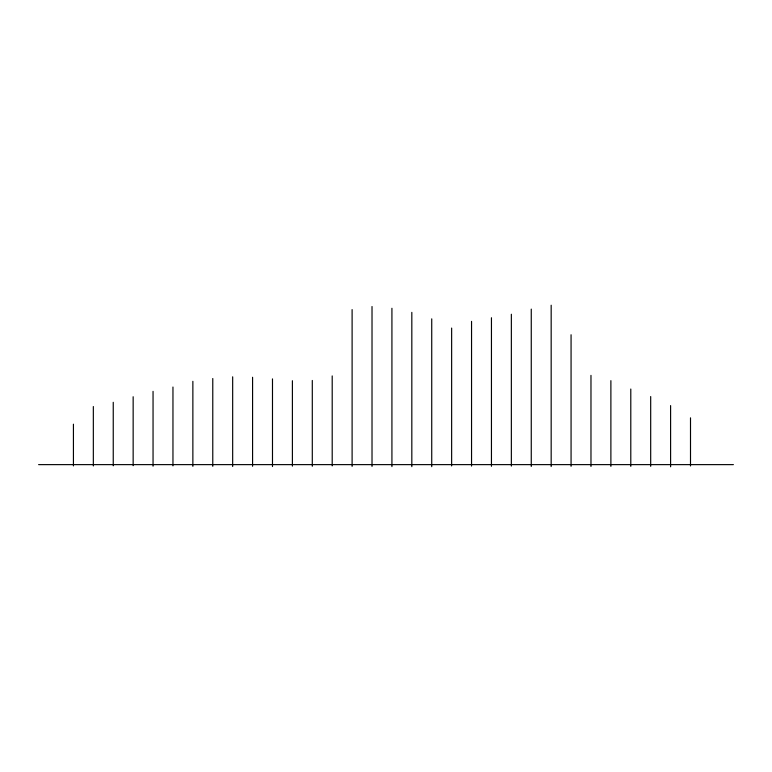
<?xml version="1.0" encoding="UTF-8"?>
<svg xmlns="http://www.w3.org/2000/svg" width="772" height="772" viewBox="0 0 772 772"><rect width="100%" height="100%" fill="white"/><g stroke="black" fill="none" stroke-linecap="round" stroke-linejoin="round"><path stroke-width="1.16" d="M38.6 464.628L733.4 464.628M690.506 417.835L690.506 465.97M670.598 405.58L670.598 466.78M650.69 396.547L650.69 466.327M630.792 389.03L630.792 466.356M610.884 380.654L610.884 466.375M590.976 375.375L590.976 466.462M571.068 334.758L571.068 466.298M551.169 305.22L551.169 466.549M531.261 309.109L531.261 466.452M511.353 314.243L511.353 466.085M491.446 317.736L491.446 466.298M471.547 321.364L471.547 466.085M451.639 328.061L451.639 465.931M431.731 318.855L431.731 466.655M411.823 312.37L411.823 466.635M391.925 308.279L391.925 466.587M372.017 306.523L372.017 466.413M352.109 309.591L352.109 466.385M332.201 375.925L332.201 465.863M312.293 380.451L312.293 466.269M292.395 380.721L292.395 466.134M272.487 378.888L272.487 466.539M252.579 377.267L252.579 466.278M232.671 376.813L232.671 466.51M212.773 378.512L212.773 466.317M192.865 381.32L192.865 466.346M172.957 387.033L172.957 465.854M153.049 391.356L153.049 466.182M133.151 396.75L133.151 465.67M113.243 402.308L113.243 465.786M93.335 406.535L93.335 465.96M73.427 424.185L73.427 465.912"/></g></svg>
